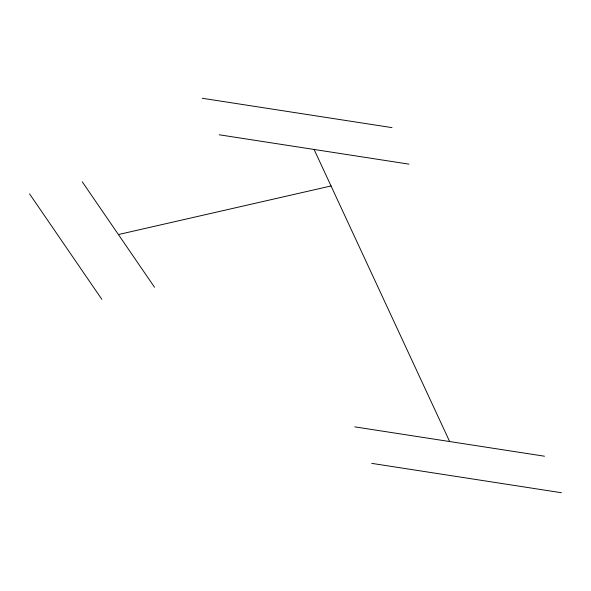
<?xml version="1.0" encoding="UTF-8"?>
<svg xmlns="http://www.w3.org/2000/svg" width="591" height="591" viewBox="0 0 591 591"><rect width="100%" height="100%" fill="white"/><g stroke="black" fill="none" stroke-linecap="round" stroke-linejoin="round"><path stroke-width="0.89" d="M118.399 234.546L331.034 185.966M202.292 98.276L392.003 127.626M219.231 134.785L408.95 164.135M354.792 426.865L544.503 456.215M371.739 463.374L561.45 492.724M82.267 181.821L154.532 287.263M29.55 193.863L101.815 299.305M314.094 149.457L449.648 441.543"/></g></svg>
